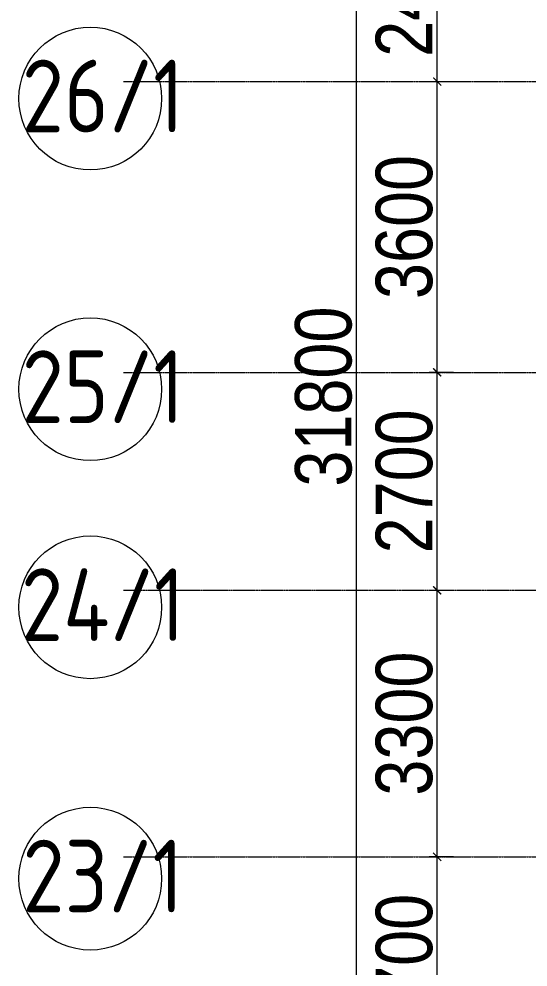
# Model space of a CAD drawing. Header units: millimetres. Extents: x -231292 to 573618, y -153144 to 564035.
# Drawn here: x 1655 to 7963, y 250602 to 262343 of the extents above; entities that cross this region are included whole.
import ezdxf
from ezdxf.enums import TextEntityAlignment as Align

# ---------------------------------------------------------------- set-up
doc = ezdxf.new("R2010")
doc.units = ezdxf.units.MM
doc.linetypes.add('CENTER2', pattern=[28.575, 19.05, -3.175, 3.175, -3.175])
doc.layers.get('0').update_dxf_attribs({"color": 250})
doc.layers.get('Defpoints').update_dxf_attribs({"color": 250})
doc.layers.add('РД_Оси_100', color=250, linetype='Continuous', lineweight=0)
doc.layers.add('РД_Оси_размер', color=250, linetype='Continuous', lineweight=0)
doc.styles.add('style1', font='ARIALN.TTF')
doc.styles.add('ккк', font='isocpeur.ttf', dxfattribs={"width": 0.85, "oblique": 15})
doc.dimstyles.new('Dim100_ареал', dxfattribs={"dimscale": 100, "dimtxt": 2.5, "dimasz": 1, "dimexe": 1, "dimexo": 1, "dimgap": 0.5, "dimtad": 1, "dimzin": 12, "dimdsep": 46, "dimtxsty": 'style1', "dimblk": 'ARCHTICK', "dimcen": 1, "dimdle": 1, "dimclrd": 256, "dimclre": 256, "dimaunit": 1, "dimadec": 0, "dimazin": 3, "dimtfac": 1, "dimtmove": 1, "dimatfit": 3, "dimldrblk": 'OPEN30', "dimfxl": 2, "dimfxlon": 1, "dimtolj": 1, "dimtzin": 0, "dimlwd": 9, "dimlwe": 9, "dimarcsym": 0})

# ---------------------------------------------------------------- blocks, each defined once
blk = doc.blocks.new('A-iden')
at = {"linetype": 'Continuous', "lineweight": 5}
blk.add_circle((-0.729, -4.063), 5.894, dxfattribs=at)
at = {"color": 0, "linetype": 'Continuous', "lineweight": 20, "style": 'ккк', "width": 0.85}
blk.add_attdef('ID', text='', height=6, dxfattribs=at).set_placement((0.314, -3.853), align=Align.MIDDLE_CENTER)
blk = doc.blocks.new('_ArchTick')
at = {"color": 0, "linetype": 'ByBlock', "const_width": 0.15}
blk.add_lwpolyline([(-0.5, -0.5), (0.5, 0.5)], dxfattribs=at)
blk = doc.blocks.new('*D191')
at = {"layer": 'Defpoints', "color": 0, "transparency": 16777216}
for p in [(1193587, 201313), (1194587, 201313), (1194587, 198613)]:
    blk.add_point(p, dxfattribs=at)
at = {"layer": 'РД_Оси_размер', "lineweight": 9, "transparency": 16777216}
for p, q in [((1193587, 198513), (1193587, 201413)), ((1193787, 201313), (1193487, 201313)), ((1193787, 198613), (1193487, 198613))]:
    blk.add_line(p, q, dxfattribs=at)
at = {"layer": 'РД_Оси_размер', "lineweight": 9, "transparency": 16777216, "xscale": 100, "yscale": 100, "zscale": 100}
for p, rotation in [((1193587, 201313), 90), ((1193587, 198613), 270)]:
    blk.add_blockref('_ArchTick', p, dxfattribs=dict(at, rotation=rotation))
at = {"layer": 'РД_Оси_размер', "color": 0, "transparency": 16777216, "insert": (1193180, 199963), "char_height": 700, "attachment_point": 5, "rotation": 90, "style": 'style1'}
blk.add_mtext('\\A1;2700', dxfattribs=at)
blk = doc.blocks.new('_Open30')
at = {"color": 0, "linetype": 'ByBlock', "lineweight": -2}
for p, q in [((-1, 0.27), (0, 0)), ((0, 0), (-1, -0.27)), ((0, 0), (-1, 0))]:
    blk.add_line(p, q, dxfattribs=at)
blk = doc.blocks.new('*D192')
at = {"layer": 'Defpoints', "color": 0, "transparency": 16777216}
for p in [(1193587, 204613), (1194587, 204613), (1194587, 201313)]:
    blk.add_point(p, dxfattribs=at)
at = {"layer": 'РД_Оси_размер', "lineweight": 9, "transparency": 16777216}
for p, q in [((1193587, 201213), (1193587, 204713)), ((1193787, 204613), (1193487, 204613)), ((1193787, 201313), (1193487, 201313))]:
    blk.add_line(p, q, dxfattribs=at)
at = {"layer": 'РД_Оси_размер', "lineweight": 9, "transparency": 16777216, "xscale": 100, "yscale": 100, "zscale": 100}
for p, rotation in [((1193587, 204613), 90), ((1193587, 201313), 270)]:
    blk.add_blockref('_ArchTick', p, dxfattribs=dict(at, rotation=rotation))
at = {"layer": 'РД_Оси_размер', "color": 0, "transparency": 16777216, "insert": (1193180, 202963), "char_height": 700, "attachment_point": 5, "rotation": 90, "style": 'style1'}
blk.add_mtext('\\A1;3300', dxfattribs=at)
blk = doc.blocks.new('*D193')
at = {"layer": 'Defpoints', "color": 0, "transparency": 16777216}
for p in [(1193587, 207313), (1194587, 207313), (1194587, 204613)]:
    blk.add_point(p, dxfattribs=at)
at = {"layer": 'РД_Оси_размер', "lineweight": 9, "transparency": 16777216}
for p, q in [((1193587, 204513), (1193587, 207413)), ((1193787, 207313), (1193487, 207313)), ((1193787, 204613), (1193487, 204613))]:
    blk.add_line(p, q, dxfattribs=at)
at = {"layer": 'РД_Оси_размер', "lineweight": 9, "transparency": 16777216, "xscale": 100, "yscale": 100, "zscale": 100}
for p, rotation in [((1193587, 207313), 90), ((1193587, 204613), 270)]:
    blk.add_blockref('_ArchTick', p, dxfattribs=dict(at, rotation=rotation))
at = {"layer": 'РД_Оси_размер', "color": 0, "transparency": 16777216, "insert": (1193180, 205963), "char_height": 700, "attachment_point": 5, "rotation": 90, "style": 'style1'}
blk.add_mtext('\\A1;2700', dxfattribs=at)
blk = doc.blocks.new('*D194')
at = {"layer": 'Defpoints', "color": 0, "transparency": 16777216}
for p in [(1193587, 210913), (1194587, 210913), (1194587, 207313)]:
    blk.add_point(p, dxfattribs=at)
at = {"layer": 'РД_Оси_размер', "lineweight": 9, "transparency": 16777216}
for p, q in [((1193587, 207213), (1193587, 211013)), ((1193787, 210913), (1193487, 210913)), ((1193787, 207313), (1193487, 207313))]:
    blk.add_line(p, q, dxfattribs=at)
at = {"layer": 'РД_Оси_размер', "lineweight": 9, "transparency": 16777216, "xscale": 100, "yscale": 100, "zscale": 100}
for p, rotation in [((1193587, 210913), 90), ((1193587, 207313), 270)]:
    blk.add_blockref('_ArchTick', p, dxfattribs=dict(at, rotation=rotation))
at = {"layer": 'РД_Оси_размер', "color": 0, "transparency": 16777216, "insert": (1193180, 209113), "char_height": 700, "attachment_point": 5, "rotation": 90, "style": 'style1'}
blk.add_mtext('\\A1;3600', dxfattribs=at)
blk = doc.blocks.new('*D195')
at = {"layer": 'Defpoints', "color": 0, "transparency": 16777216}
for p in [(1193587, 213313), (1194587, 213313), (1194587, 210913)]:
    blk.add_point(p, dxfattribs=at)
at = {"layer": 'РД_Оси_размер', "lineweight": 9, "transparency": 16777216}
for p, q in [((1193587, 210813), (1193587, 213413)), ((1193787, 213313), (1193487, 213313)), ((1193787, 210913), (1193487, 210913))]:
    blk.add_line(p, q, dxfattribs=at)
at = {"layer": 'РД_Оси_размер', "lineweight": 9, "transparency": 16777216, "xscale": 100, "yscale": 100, "zscale": 100}
for p, rotation in [((1193587, 213313), 90), ((1193587, 210913), 270)]:
    blk.add_blockref('_ArchTick', p, dxfattribs=dict(at, rotation=rotation))
at = {"layer": 'РД_Оси_размер', "color": 0, "transparency": 16777216, "insert": (1193180, 212113), "char_height": 700, "attachment_point": 5, "rotation": 90, "style": 'style1'}
blk.add_mtext('\\A1;2400', dxfattribs=at)
blk = doc.blocks.new('*D202')
at = {"layer": 'Defpoints', "color": 0, "transparency": 16777216}
for p in [(1192587, 222913), (1194587, 222913), (1194587, 191113)]:
    blk.add_point(p, dxfattribs=at)
at = {"layer": 'РД_Оси_размер', "lineweight": 9, "transparency": 16777216}
for p, q in [((1192587, 191013), (1192587, 223013)), ((1192787, 222913), (1192487, 222913)), ((1192787, 191113), (1192487, 191113))]:
    blk.add_line(p, q, dxfattribs=at)
at = {"layer": 'РД_Оси_размер', "lineweight": 9, "transparency": 16777216, "xscale": 100, "yscale": 100, "zscale": 100}
for p, rotation in [((1192587, 222913), 90), ((1192587, 191113), 270)]:
    blk.add_blockref('_ArchTick', p, dxfattribs=dict(at, rotation=rotation))
at = {"layer": 'РД_Оси_размер', "color": 0, "transparency": 16777216, "insert": (1192180, 207013), "char_height": 700, "attachment_point": 5, "rotation": 90, "style": 'style1'}
blk.add_mtext('\\A1;31800', dxfattribs=at)
blk = doc.blocks.new('оси_рен')
at = {"layer": 'РД_Оси_100', "color": 251, "linetype": 'CENTER2', "true_color": 0x636466}
for p, q in [((1189697.958, 210913.25), (1241712.916, 210913.25)), ((1189697.958, 207313.25), (1241712.916, 207313.25)), ((1241712.916, 204613.25), (1189697.958, 204613.25)), ((1189697.958, 201313.25), (1241712.916, 201313.25))]:
    blk.add_line(p, q, dxfattribs=at)
at = {"layer": 'РД_Оси_100', "color": 251, "true_color": 0x636466, "xscale": 150, "yscale": 150, "zscale": 100}
for p, values in [((1189397.958, 211313.25), {'ID': '26/1'}), ((1189397.958, 207713.25), {'ID': '25/1'}), ((1189397.958, 205013.25), {'ID': '24/1'}), ((1189397.958, 201652.398), {'ID': '23/1'})]:
    blk.add_blockref('A-iden', p, dxfattribs=at).add_auto_attribs(values)
at = {"layer": 'РД_Оси_размер', "color": 251, "true_color": 0x636466}
for base, p1, p2, picture, middle in [((1192587.313, 222913.25), (1194587.313, 191113.25), (1194587.313, 222913.25), '*D202', (1192179.912, 207013.25)), ((1193587.313, 213313.25), (1194587.313, 210913.25), (1194587.313, 213313.25), '*D195', (1193179.912, 212113.25)), ((1193587.313, 210913.25), (1194587.313, 207313.25), (1194587.313, 210913.25), '*D194', (1193179.912, 209113.25)), ((1193587.313, 207313.25), (1194587.313, 204613.25), (1194587.313, 207313.25), '*D193', (1193179.912, 205963.25)), ((1193587.313, 204613.25), (1194587.313, 201313.25), (1194587.313, 204613.25), '*D192', (1193179.912, 202963.25)), ((1193587.313, 201313.25), (1194587.313, 198613.25), (1194587.313, 201313.25), '*D191', (1193179.912, 199963.25))]:
    dim = blk.add_linear_dim(base=base, p1=p1, p2=p2, angle=90, dimstyle='Dim100_ареал', override={"dimtxt": 7}, dxfattribs=at)
    dim.commit()
    dim.dimension.update_dxf_attribs({"geometry": picture, "text_midpoint": middle})

msp = doc.modelspace()

# ---------------------------------------------------------------- block references
at = {"rotation": 359.999868838025}
msp.add_blockref('оси_рен', (-1186750.035, 50655.808), dxfattribs=at)

doc.saveas('drawing.dxf')
